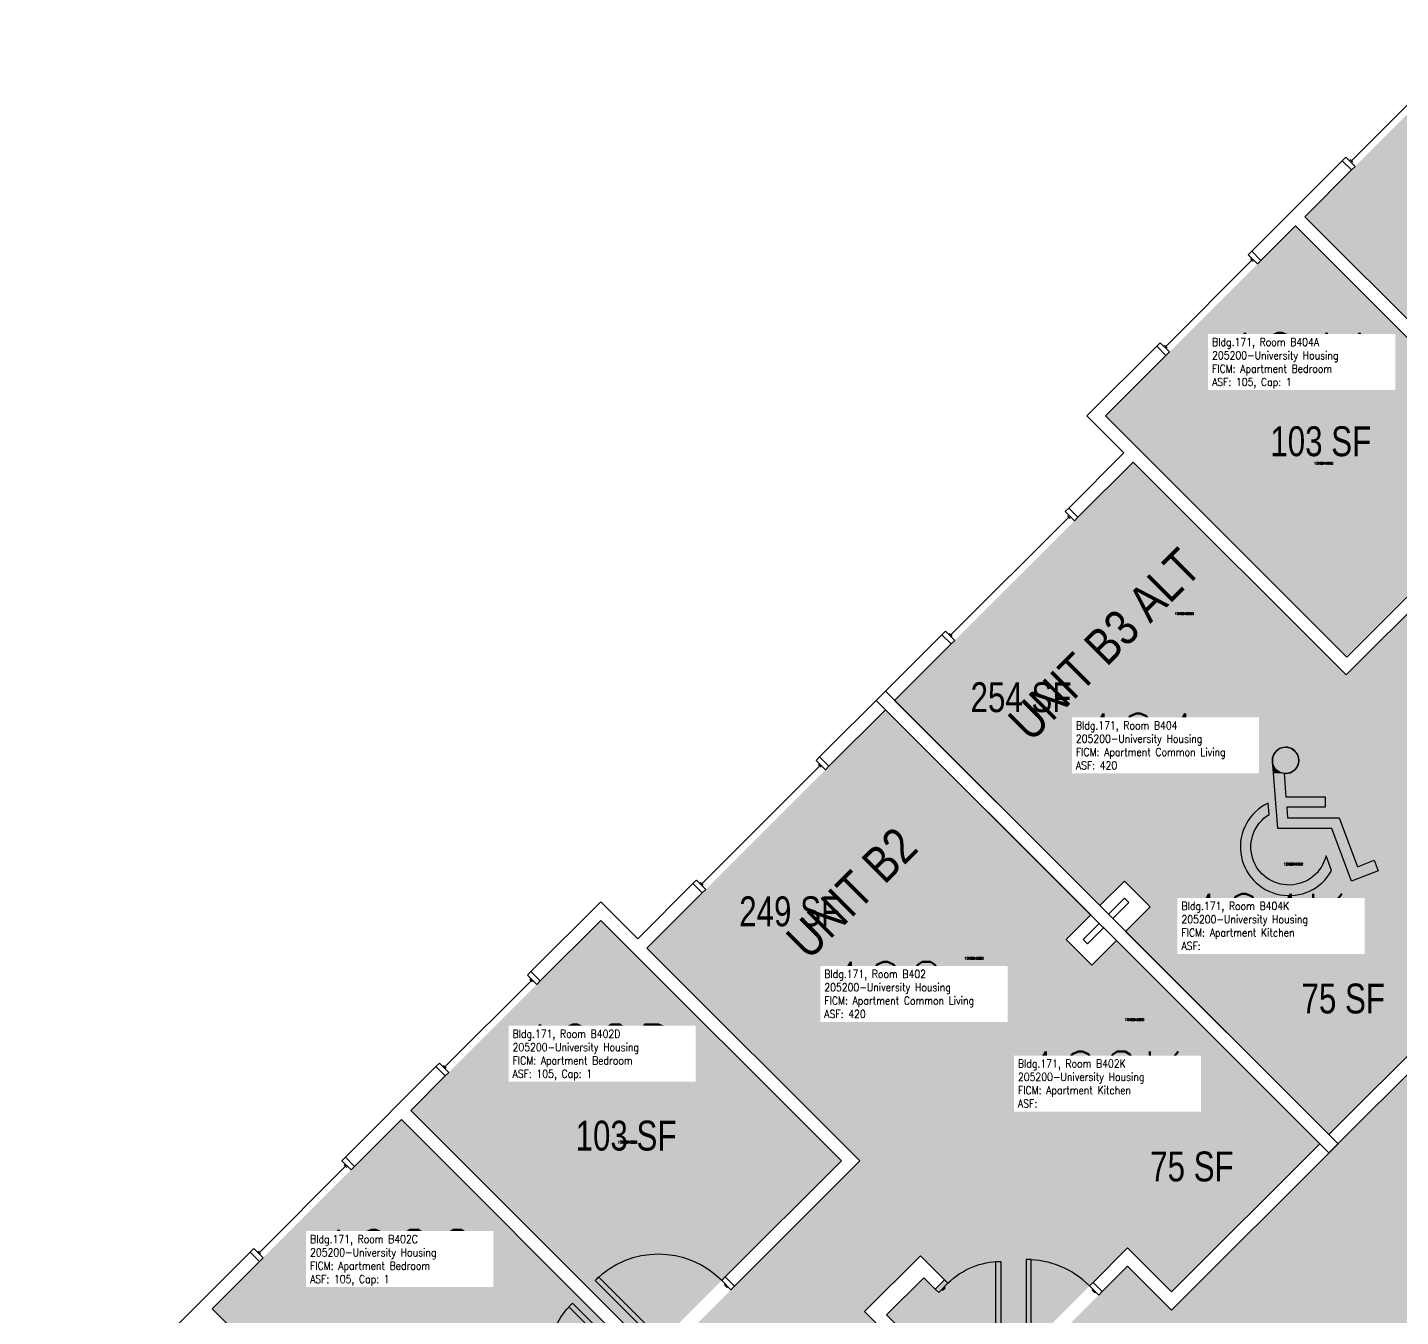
# Model space of a CAD drawing. Header units: inches. Extents: x -98 to 2219, y 102 to 2358.
# Drawn here: x 294 to 846, y 1676 to 2195 of the extents above; entities that cross this region are included whole.
import ezdxf
from ezdxf.enums import TextEntityAlignment as Align

# ---------------------------------------------------------------- set-up
doc = ezdxf.new("R2010")
doc.units = ezdxf.units.IN
doc.header["$LTSCALE"] = 96
doc.header["$MEASUREMENT"] = 0
for name, color, linetype in [('A-Area-Iden', 1, 'Continuous'), ('A-Door', 2, 'Continuous'), ('A-Glaz', 1, 'Continuous'), ('A-IDEN-RNUM', 7, 'Continuous'), ('A-IDEN-SNUM', 4, 'Continuous'), ('A-IDEN-VNUM', 4, 'Continuous'), ('A-Note', 2, 'Continuous'), ('A-Wall', 5, 'Continuous'), ('AREA-TEXT', 3, 'Continuous'), ('Rooms-Category-Color', 7, 'Continuous'), ('Rooms-College-Color', 7, 'Continuous'), ('Rooms-Department-Color', 7, 'Continuous'), ('Rooms-Division-Color', 7, 'Continuous'), ('Rooms-Information', 7, 'Continuous')]:
    doc.layers.add(name, color=color, linetype=linetype)
doc.styles.add('AREA', font='arial.ttf', dxfattribs={"width": 0.75, "height": 12})
doc.styles.add('ROOMSNUMBER', font='txt.shx', dxfattribs={"height": 0.03})
doc.styles.add('ROOMVNUMBER', font='simplex.shx', dxfattribs={"width": 0.85})
doc.styles.get("Standard").update_dxf_attribs({"font": 'ARIALN.TTF'})

msp = doc.modelspace()

# ---------------------------------------------------------------- hatches: boundary and pattern name
at = {"layer": 'A-Note'}
for points in [[(805.14, 1900.01, 1), (794.51, 1900.01), (794.58, 1899.18, 0.924463)], [(794.58, 1899.18), (794.92, 1894.74), (799.19, 1894.74, -0.335344)], [(815.76, 1885.4), (799.92, 1885.4), (799.19, 1894.74), (794.92, 1894.74), (795.99, 1881.15), (800.26, 1881.15), (815.76, 1881.15)], [(818.28, 1855.69), (816.06, 1861.61, -1.496949), (793.21, 1878.25), (792.85, 1882.87, 1.372239)], [(821.29, 1876.9), (800.59, 1876.9), (800.26, 1881.15), (795.99, 1881.15), (796.66, 1872.65), (818.34, 1872.65), (826.29, 1851.4), (837.01, 1855.65), (835.42, 1859.9), (828.65, 1857.22)]]:
    msp.add_hatch(color=256, dxfattribs=at).paths.add_polyline_path(points)
at = {"layer": 'Rooms-Category-Color', "true_color": 0x728ef3}
for points in [[(883.61, 2194.64), (980.31, 2097.94), (904.21, 2021.84), (807.51, 2118.53)], [(725.22, 1841.61), (784.72, 1901.11), (859.05, 1826.78), (902.27, 1870), (895.95, 1876.33), (899.66, 1880.04), (905.99, 1873.71), (920.98, 1888.7), (886.06, 1923.61), (871.07, 1908.62), (875.62, 1904.08), (871.9, 1900.37), (862.23, 1910.04), (884.65, 1932.45), (894.46, 1922.64), (915.06, 1943.24), (908.07, 1950.22), (1032.02, 2074.16), (1039, 2067.18), (1059.59, 2087.77), (1018.58, 2128.79), (824.13, 1934.33), (738.57, 2019.89), (642.75, 1924.08)], [(727.43, 2038.45), (803.8, 2114.82), (900.49, 2018.12), (824.13, 1941.76)], [(721.51, 1837.9), (662.01, 1778.4), (736.34, 1704.07), (693.12, 1660.85), (686.79, 1667.17), (683.08, 1663.46), (689.41, 1657.13), (674.42, 1642.14), (639.51, 1677.06), (654.5, 1692.05), (659.04, 1687.5), (662.75, 1691.22), (653.08, 1700.89), (630.67, 1678.47), (640.48, 1668.66), (620.15, 1648.33), (610.34, 1658.14), (485.86, 1533.67), (495.68, 1523.86), (475.35, 1503.53), (434.33, 1544.54), (628.79, 1738.99), (543.23, 1824.55), (639.04, 1920.37)], [(876.73, 1809.1), (784.72, 1901.11), (735.12, 1851.51), (745.46, 1841.17), (735.56, 1831.27), (817.23, 1749.6)], [(448.3, 1759.32), (524.67, 1835.69), (621.36, 1738.99), (545, 1662.63)], [(754.02, 1686.39), (662.01, 1778.4), (711.61, 1828), (721.95, 1817.66), (731.85, 1827.56), (813.52, 1745.89)], [(368.48, 1679.51), (444.59, 1755.61), (541.28, 1658.91), (465.18, 1582.81)]]:
    msp.add_hatch(color=171, dxfattribs=at).paths.add_polyline_path(points)
at = {"layer": 'Rooms-Category-Color', "true_color": 0xadadad}
msp.add_hatch(color=253, dxfattribs=at).paths.add_polyline_path([(1166.9, 2091.84), (942.37, 1867.31), (924.69, 1884.99), (866.48, 1826.78), (884.16, 1809.1), (754.02, 1678.97), (736.34, 1696.64), (678.13, 1638.43), (695.81, 1620.75), (294.33, 1219.27), (336.75, 1176.84), (613.08, 1453.17), (630.76, 1435.49), (688.97, 1493.7), (671.29, 1511.38), (801.42, 1641.51), (819.1, 1623.84), (877.31, 1682.05), (859.64, 1699.73), (1209.32, 2049.41)])
at = {"layer": 'Rooms-College-Color', "true_color": 0xadadad}
for points in [[(883.61, 2194.64), (980.31, 2097.94), (904.21, 2021.84), (807.51, 2118.53)], [(725.22, 1841.61), (784.72, 1901.11), (859.05, 1826.78), (902.27, 1870), (895.95, 1876.33), (899.66, 1880.04), (905.99, 1873.71), (920.98, 1888.7), (886.06, 1923.61), (871.07, 1908.62), (875.62, 1904.08), (871.9, 1900.37), (862.23, 1910.04), (884.65, 1932.45), (894.46, 1922.64), (915.06, 1943.24), (908.07, 1950.22), (1032.02, 2074.16), (1039, 2067.18), (1059.59, 2087.77), (1018.58, 2128.79), (824.13, 1934.33), (738.57, 2019.89), (642.75, 1924.08)], [(727.43, 2038.45), (803.8, 2114.82), (900.49, 2018.12), (824.13, 1941.76)], [(1166.9, 2091.84), (942.37, 1867.31), (924.69, 1884.99), (866.48, 1826.78), (884.16, 1809.1), (754.02, 1678.97), (736.34, 1696.64), (678.13, 1638.43), (695.81, 1620.75), (294.33, 1219.27), (336.75, 1176.84), (613.08, 1453.17), (630.76, 1435.49), (688.97, 1493.7), (671.29, 1511.38), (801.42, 1641.51), (819.1, 1623.84), (877.31, 1682.05), (859.64, 1699.73), (1209.32, 2049.41)], [(721.51, 1837.9), (662.01, 1778.4), (736.34, 1704.07), (693.12, 1660.85), (686.79, 1667.17), (683.08, 1663.46), (689.41, 1657.13), (674.42, 1642.14), (639.51, 1677.06), (654.5, 1692.05), (659.04, 1687.5), (662.75, 1691.22), (653.08, 1700.89), (630.67, 1678.47), (640.48, 1668.66), (620.15, 1648.33), (610.34, 1658.14), (485.86, 1533.67), (495.68, 1523.86), (475.35, 1503.53), (434.33, 1544.54), (628.79, 1738.99), (543.23, 1824.55), (639.04, 1920.37)], [(876.73, 1809.1), (784.72, 1901.11), (735.12, 1851.51), (745.46, 1841.17), (735.56, 1831.27), (817.23, 1749.6)], [(448.3, 1759.32), (524.67, 1835.69), (621.36, 1738.99), (545, 1662.63)], [(754.02, 1686.39), (662.01, 1778.4), (711.61, 1828), (721.95, 1817.66), (731.85, 1827.56), (813.52, 1745.89)], [(368.48, 1679.51), (444.59, 1755.61), (541.28, 1658.91), (465.18, 1582.81)]]:
    msp.add_hatch(color=253, dxfattribs=at).paths.add_polyline_path(points)
at = {"layer": 'Rooms-Department-Color', "true_color": 0x604aed}
for points in [[(883.61, 2194.64), (980.31, 2097.94), (904.21, 2021.84), (807.51, 2118.53)], [(725.22, 1841.61), (784.72, 1901.11), (859.05, 1826.78), (902.27, 1870), (895.95, 1876.33), (899.66, 1880.04), (905.99, 1873.71), (920.98, 1888.7), (886.06, 1923.61), (871.07, 1908.62), (875.62, 1904.08), (871.9, 1900.37), (862.23, 1910.04), (884.65, 1932.45), (894.46, 1922.64), (915.06, 1943.24), (908.07, 1950.22), (1032.02, 2074.16), (1039, 2067.18), (1059.59, 2087.77), (1018.58, 2128.79), (824.13, 1934.33), (738.57, 2019.89), (642.75, 1924.08)], [(727.43, 2038.45), (803.8, 2114.82), (900.49, 2018.12), (824.13, 1941.76)], [(721.51, 1837.9), (662.01, 1778.4), (736.34, 1704.07), (693.12, 1660.85), (686.79, 1667.17), (683.08, 1663.46), (689.41, 1657.13), (674.42, 1642.14), (639.51, 1677.06), (654.5, 1692.05), (659.04, 1687.5), (662.75, 1691.22), (653.08, 1700.89), (630.67, 1678.47), (640.48, 1668.66), (620.15, 1648.33), (610.34, 1658.14), (485.86, 1533.67), (495.68, 1523.86), (475.35, 1503.53), (434.33, 1544.54), (628.79, 1738.99), (543.23, 1824.55), (639.04, 1920.37)], [(876.73, 1809.1), (784.72, 1901.11), (735.12, 1851.51), (745.46, 1841.17), (735.56, 1831.27), (817.23, 1749.6)], [(448.3, 1759.32), (524.67, 1835.69), (621.36, 1738.99), (545, 1662.63)], [(754.02, 1686.39), (662.01, 1778.4), (711.61, 1828), (721.95, 1817.66), (731.85, 1827.56), (813.52, 1745.89)], [(368.48, 1679.51), (444.59, 1755.61), (541.28, 1658.91), (465.18, 1582.81)]]:
    msp.add_hatch(color=173, dxfattribs=at).paths.add_polyline_path(points)
at = {"layer": 'Rooms-Department-Color', "true_color": 0xacacac}
msp.add_hatch(color=253, dxfattribs=at).paths.add_polyline_path([(1166.9, 2091.84), (942.37, 1867.31), (924.69, 1884.99), (866.48, 1826.78), (884.16, 1809.1), (754.02, 1678.97), (736.34, 1696.64), (678.13, 1638.43), (695.81, 1620.75), (294.33, 1219.27), (336.75, 1176.84), (613.08, 1453.17), (630.76, 1435.49), (688.97, 1493.7), (671.29, 1511.38), (801.42, 1641.51), (819.1, 1623.84), (877.31, 1682.05), (859.64, 1699.73), (1209.32, 2049.41)])
at = {"layer": 'Rooms-Division-Color', "true_color": 0x604aed}
for points in [[(883.61, 2194.64), (980.31, 2097.94), (904.21, 2021.84), (807.51, 2118.53)], [(725.22, 1841.61), (784.72, 1901.11), (859.05, 1826.78), (902.27, 1870), (895.95, 1876.33), (899.66, 1880.04), (905.99, 1873.71), (920.98, 1888.7), (886.06, 1923.61), (871.07, 1908.62), (875.62, 1904.08), (871.9, 1900.37), (862.23, 1910.04), (884.65, 1932.45), (894.46, 1922.64), (915.06, 1943.24), (908.07, 1950.22), (1032.02, 2074.16), (1039, 2067.18), (1059.59, 2087.77), (1018.58, 2128.79), (824.13, 1934.33), (738.57, 2019.89), (642.75, 1924.08)], [(727.43, 2038.45), (803.8, 2114.82), (900.49, 2018.12), (824.13, 1941.76)], [(721.51, 1837.9), (662.01, 1778.4), (736.34, 1704.07), (693.12, 1660.85), (686.79, 1667.17), (683.08, 1663.46), (689.41, 1657.13), (674.42, 1642.14), (639.51, 1677.06), (654.5, 1692.05), (659.04, 1687.5), (662.75, 1691.22), (653.08, 1700.89), (630.67, 1678.47), (640.48, 1668.66), (620.15, 1648.33), (610.34, 1658.14), (485.86, 1533.67), (495.68, 1523.86), (475.35, 1503.53), (434.33, 1544.54), (628.79, 1738.99), (543.23, 1824.55), (639.04, 1920.37)], [(876.73, 1809.1), (784.72, 1901.11), (735.12, 1851.51), (745.46, 1841.17), (735.56, 1831.27), (817.23, 1749.6)], [(448.3, 1759.32), (524.67, 1835.69), (621.36, 1738.99), (545, 1662.63)], [(754.02, 1686.39), (662.01, 1778.4), (711.61, 1828), (721.95, 1817.66), (731.85, 1827.56), (813.52, 1745.89)], [(368.48, 1679.51), (444.59, 1755.61), (541.28, 1658.91), (465.18, 1582.81)]]:
    msp.add_hatch(color=173, dxfattribs=at).paths.add_polyline_path(points)
at = {"layer": 'Rooms-Division-Color', "true_color": 0xadadad}
msp.add_hatch(color=253, dxfattribs=at).paths.add_polyline_path([(1166.9, 2091.84), (942.37, 1867.31), (924.69, 1884.99), (866.48, 1826.78), (884.16, 1809.1), (754.02, 1678.97), (736.34, 1696.64), (678.13, 1638.43), (695.81, 1620.75), (294.33, 1219.27), (336.75, 1176.84), (613.08, 1453.17), (630.76, 1435.49), (688.97, 1493.7), (671.29, 1511.38), (801.42, 1641.51), (819.1, 1623.84), (877.31, 1682.05), (859.64, 1699.73), (1209.32, 2049.41)])

# ---------------------------------------------------------------- linework, layer by layer
at = {"layer": 'A-Door'}
for points in [[(695.59, 1663.31), (697.59, 1663.31), (697.59, 1699.31), (695.59, 1699.31)], [(685.38, 1668.59), (683.38, 1668.59), (683.38, 1698.59), (685.38, 1698.59)], [(547.82, 1665.46), (549.24, 1666.87), (523.78, 1692.33), (522.37, 1690.91)], [(576.99, 1687.2), (578.41, 1688.61), (574.69, 1692.33), (573.28, 1690.91)], [(575.76, 1688.44), (575.4, 1688.08), (574.34, 1689.14), (574.69, 1689.5)], [(660.45, 1686.09), (659.04, 1687.5), (662.75, 1691.22), (664.17, 1689.8)], [(661.69, 1687.33), (662.04, 1686.97), (663.11, 1688.03), (662.75, 1688.39)], [(724.76, 1685.06), (726.17, 1686.47), (722.46, 1690.18), (721.04, 1688.77)], [(723.52, 1686.29), (723.17, 1685.94), (722.1, 1687), (722.46, 1687.35)], [(538.72, 1656.35), (537.31, 1654.94), (511.85, 1680.39), (513.26, 1681.81)]]:
    msp.add_lwpolyline(points, close=True, dxfattribs=at)
for centre, end in [((547.82, 1665.46), 135), ((695.59, 1663.31), 90)]:
    msp.add_arc(centre, 36, 45, end, dxfattribs=at)
at = {"layer": 'A-Door', "extrusion": (0, 0, -1)}
for centre, radius, start, end in [((-685.38, 1668.59), 30, 45, 90), ((-538.72, 1656.35), 36, 315, 45)]:
    msp.add_arc(centre, radius, start, end, dxfattribs=at)
at = {"layer": 'A-Glaz'}
for p, q in [((826.25, 2140.98), (860.9, 2175.63)), ((826.78, 2140.45), (825.72, 2141.51)), ((751.67, 2066.41), (786.32, 2101.05)), ((786.85, 2100.52), (785.79, 2101.58)), ((752.2, 2065.88), (751.14, 2066.94)), ((665.38, 1950.42), (712.76, 1997.8)), ((713.29, 1997.27), (712.23, 1998.33)), ((665.91, 1949.89), (664.85, 1950.95)), ((613.24, 1897.22), (612.18, 1898.28)), ((612.71, 1897.75), (565.33, 1850.37)), ((565.86, 1849.84), (564.8, 1850.9)), ((496.71, 1811.45), (462.07, 1776.8)), ((497.25, 1810.92), (496.18, 1811.98)), ((462.6, 1776.27), (461.54, 1777.33)), ((422.14, 1736.87), (387.49, 1702.22)), ((422.67, 1736.34), (421.61, 1737.4)), ((388.02, 1701.69), (386.96, 1702.76))]:
    msp.add_line(p, q, dxfattribs=at)
for points in [[(824.04, 2142.49), (822.62, 2141.07), (826.34, 2137.36), (827.75, 2138.77)], [(784.82, 2103.26), (786.23, 2104.68), (789.94, 2100.97), (788.53, 2099.55)], [(749.46, 2067.91), (748.05, 2066.49), (751.76, 2062.78), (753.17, 2064.2)], [(711.25, 2000.01), (712.67, 2001.42), (716.38, 1997.71), (714.97, 1996.29)], [(663.17, 1951.92), (661.76, 1950.51), (665.47, 1946.8), (666.88, 1948.21)], [(611.21, 1899.96), (612.62, 1901.37), (616.33, 1897.66), (614.92, 1896.24)], [(563.12, 1851.87), (561.71, 1850.46), (565.42, 1846.75), (566.83, 1848.16)], [(495.21, 1813.66), (496.63, 1815.08), (500.34, 1811.36), (498.92, 1809.95)], [(459.86, 1778.31), (458.44, 1776.89), (462.15, 1773.18), (463.57, 1774.59)], [(420.63, 1739.08), (422.05, 1740.5), (425.76, 1736.78), (424.35, 1735.37)], [(385.28, 1703.73), (383.86, 1702.31), (387.58, 1698.6), (388.99, 1700.02)]]:
    msp.add_lwpolyline(points, close=True, dxfattribs=at)
at = {"layer": 'A-Note'}
for p, q in [((796.66, 1872.65), (794.51, 1900.01)), ((799.19, 1894.74), (799.92, 1885.4)), ((799.92, 1885.4), (815.76, 1885.4)), ((815.76, 1885.4), (815.76, 1881.15)), ((815.76, 1881.15), (800.26, 1881.15)), ((800.26, 1881.15), (800.59, 1876.9)), ((800.59, 1876.9), (821.29, 1876.9)), ((821.29, 1876.9), (828.65, 1857.22)), ((818.34, 1872.65), (796.66, 1872.65)), ((826.29, 1851.4), (818.34, 1872.65)), ((828.65, 1857.22), (835.42, 1859.9)), ((835.42, 1859.9), (837.01, 1855.65)), ((837.01, 1855.65), (826.29, 1851.4))]:
    msp.add_line(p, q, dxfattribs=at)
msp.add_lwpolyline([(793.21, 1878.25), (792.85, 1882.87, 1.372239), (818.28, 1855.69), (816.06, 1861.61, -1.496949)], format="xyb", close=True, dxfattribs=at)
msp.add_circle((799.82, 1900.01), 5.31, dxfattribs=at)
msp.add_arc((799.82, 1900.01), 5.31, 263.1452, 189.0037, dxfattribs=at)
at = {"layer": 'A-Wall'}
for p, q in [((786.23, 2104.68), (822.62, 2141.07)), ((822.62, 2141.07), (826.34, 2137.36)), ((826.34, 2137.36), (807.51, 2118.53)), ((807.51, 2118.53), (904.47, 2021.57)), ((803.8, 2114.82), (789.94, 2100.97)), ((900.76, 2017.86), (803.8, 2114.82)), ((789.94, 2100.97), (786.23, 2104.68)), ((720.01, 2038.45), (748.05, 2066.49)), ((748.05, 2066.49), (751.76, 2062.78)), ((751.76, 2062.78), (727.43, 2038.45)), ((734.85, 2023.6), (720.01, 2038.45)), ((727.43, 2038.45), (824.39, 1941.49)), ((712.67, 2001.42), (734.85, 2023.6)), ((738.57, 2019.89), (716.38, 1997.71)), ((824.13, 1934.33), (738.57, 2019.89)), ((716.38, 1997.71), (712.67, 2001.42)), ((824.39, 1941.49), (871.77, 1988.87)), ((875.21, 1985.42), (824.13, 1934.33)), ((635.33, 1924.08), (661.76, 1950.51)), ((661.76, 1950.51), (665.47, 1946.8)), ((665.47, 1946.8), (642.75, 1924.08)), ((639.04, 1927.79), (612.62, 1901.37)), ((820.94, 1745.89), (639.04, 1927.79)), ((616.33, 1897.66), (639.04, 1920.37)), ((817.23, 1742.18), (635.33, 1924.08)), ((639.04, 1920.37), (721.51, 1837.9)), ((642.75, 1924.08), (725.22, 1841.61)), ((612.62, 1901.37), (616.33, 1897.66)), ((561.71, 1850.46), (539.52, 1828.27)), ((565.42, 1846.75), (561.71, 1850.46)), ((725.22, 1841.61), (735.12, 1851.51)), ((735.12, 1851.51), (745.46, 1841.17)), ((524.67, 1843.12), (496.63, 1815.08)), ((539.52, 1828.27), (524.67, 1843.12)), ((543.23, 1824.55), (565.42, 1846.75)), ((735.12, 1844.62), (728.67, 1838.17)), ((730.43, 1836.4), (736.89, 1842.85)), ((736.89, 1842.85), (735.12, 1844.62)), ((721.51, 1837.9), (711.61, 1828)), ((728.67, 1838.17), (730.43, 1836.4)), ((745.46, 1841.17), (735.56, 1831.27)), ((500.34, 1811.36), (524.67, 1835.69)), ((524.67, 1835.69), (621.36, 1738.99)), ((718.5, 1828), (724.95, 1834.45)), ((726.72, 1832.69), (720.27, 1826.23)), ((724.95, 1834.45), (726.72, 1832.69)), ((711.61, 1828), (721.95, 1817.66)), ((720.27, 1826.23), (718.5, 1828)), ((721.95, 1817.66), (731.85, 1827.56)), ((731.85, 1827.56), (813.52, 1745.89)), ((735.56, 1831.27), (817.23, 1749.6)), ((628.79, 1738.99), (543.23, 1824.55)), ((496.63, 1815.08), (500.34, 1811.36)), ((884.16, 1809.1), (817.23, 1742.18)), ((817.23, 1749.6), (876.73, 1809.1)), ((458.44, 1776.89), (422.05, 1740.5)), ((462.15, 1773.18), (458.44, 1776.89)), ((448.3, 1759.32), (462.15, 1773.18)), ((425.76, 1736.78), (444.59, 1755.61)), ((444.59, 1755.61), (541.28, 1658.91)), ((545, 1662.63), (448.3, 1759.32)), ((754.02, 1678.97), (820.94, 1745.89)), ((813.52, 1745.89), (754.02, 1686.39)), ((422.05, 1740.5), (425.76, 1736.78)), ((621.36, 1738.99), (574.69, 1692.33)), ((578.41, 1688.61), (628.79, 1738.99)), ((383.86, 1702.31), (347.43, 1665.88)), ((387.58, 1698.6), (383.86, 1702.31)), ((653.08, 1700.89), (630.67, 1678.47)), ((662.75, 1691.22), (653.08, 1700.89)), ((736.34, 1704.07), (722.46, 1690.18)), ((754.02, 1686.39), (736.34, 1704.07)), ((368.48, 1679.51), (387.58, 1698.6)), ((726.17, 1686.47), (736.34, 1696.64)), ((736.34, 1696.64), (754.02, 1678.97)), ((574.69, 1692.33), (578.41, 1688.61)), ((639.51, 1677.06), (654.5, 1692.05)), ((654.5, 1692.05), (659.04, 1687.5)), ((659.04, 1687.5), (662.75, 1691.22)), ((722.46, 1690.18), (726.17, 1686.47)), ((465.18, 1582.81), (368.48, 1679.51)), ((630.67, 1678.47), (640.48, 1668.66)), ((674.42, 1642.14), (639.51, 1677.06))]:
    msp.add_line(p, q, dxfattribs=at)

# ---------------------------------------------------------------- texts
at = {"layer": 'A-Area-Iden'}
for s, p in [('UNIT B3 ALT', (732.12, 1941.58)), ('UNIT B2', (630.59, 1841.65))]:
    msp.add_text(s, height=14.4, rotation=45, dxfattribs=at).set_placement(p, align=Align.CENTER)
at = {"layer": 'A-IDEN-RNUM', "style": 'ROOMSNUMBER', "width": 0.85}
for s, p in [('0404-A0', (815.08, 2019.43)), ('0404-00', (759.13, 1958.95)), ('0404-K0', (802.95, 1858.3)), ('0402-00', (674.64, 1820.46)), ('0402-K0', (739.08, 1795.75)), ('0402-D0', (535.45, 1746.52))]:
    msp.add_text(s, height=1, dxfattribs=at).set_placement(p, align=Align.MIDDLE_CENTER)
at = {"layer": 'A-IDEN-SNUM', "style": 'ROOMSNUMBER', "width": 0.85}
for s, p in [('1710B404A0', (815.08, 2019.43)), ('1710B40400', (759.13, 1958.95)), ('1710B404K0', (802.95, 1858.3)), ('1710B40200', (674.64, 1820.46)), ('1710B402K0', (739.08, 1795.75)), ('1710B402D0', (535.45, 1746.52))]:
    msp.add_text(s, height=1, dxfattribs=at).set_placement(p, align=Align.MIDDLE_CENTER)
at = {"layer": 'A-IDEN-VNUM', "style": 'ROOMVNUMBER', "width": 0.85}
for s, p in [('404A', (804.9, 2060.68)), ('404', (740.61, 1907.64)), ('404K', (791.68, 1835.04)), ('402', (639.07, 1807.71)), ('402D', (522.92, 1782.58)), ('402K', (725.99, 1771.69)), ('402C', (442.02, 1700.07))]:
    msp.add_text(s, height=22.5, dxfattribs=at).set_placement(p, align=Align.MIDDLE_CENTER)
at = {"layer": 'AREA-TEXT', "style": 'AREA', "width": 0.75}
for s, p in [('103 SF', (813.96, 2028.29)), ('254 SF', (693.52, 1925.41)), ('249 SF', (600.57, 1839.32)), ('75 SF', (823, 1804.28)), ('103 SF', (534.83, 1749.16)), ('75 SF', (762.2, 1736.77))]:
    msp.add_text(s, height=12, dxfattribs=at).set_placement(p, align=Align.MIDDLE_CENTER)

# ---------------------------------------------------------------- next in the draw order: texts
at = {"layer": 'Rooms-Information', "char_height": 3.2143, "width": 72, "attachment_point": 7, "style": 'ROOMVNUMBER', "bg_fill": 3, "box_fill_scale": 1.5, "bg_fill_color": 256, "bg_fill_true_color": 13158600, "bg_fill_transparency": 0}
for s, insert in [('Bldg.171, Room B404A^M^J205200-University Housing^M^JFICM: Apartment Bedroom^M^JASF: 105, Cap: 1', (770.29, 2049.43)), ('Bldg.171, Room B404^M^J205200-University Housing^M^JFICM: Apartment Common Living^M^JASF: 420', (715.56, 1896.39)), ('Bldg.171, Room B404K^M^J205200-University Housing^M^JFICM: Apartment Kitchen^M^JASF: ', (757.98, 1823.79)), ('Bldg.171, Room B402^M^J205200-University Housing^M^JFICM: Apartment Common Living^M^JASF: 420', (614.49, 1796.46)), ('Bldg.171, Room B402D^M^J205200-University Housing^M^JFICM: Apartment Bedroom^M^JASF: 105, Cap: 1', (489.23, 1771.33)), ('Bldg.171, Room B402K^M^J205200-University Housing^M^JFICM: Apartment Kitchen^M^JASF: ', (692.29, 1760.44)), ('Bldg.171, Room B402C^M^J205200-University Housing^M^JFICM: Apartment Bedroom^M^JASF: 105, Cap: 1', (407.87, 1688.82))]:
    msp.add_mtext(s, dxfattribs=dict(at, insert=insert))

doc.saveas('drawing.dxf')
